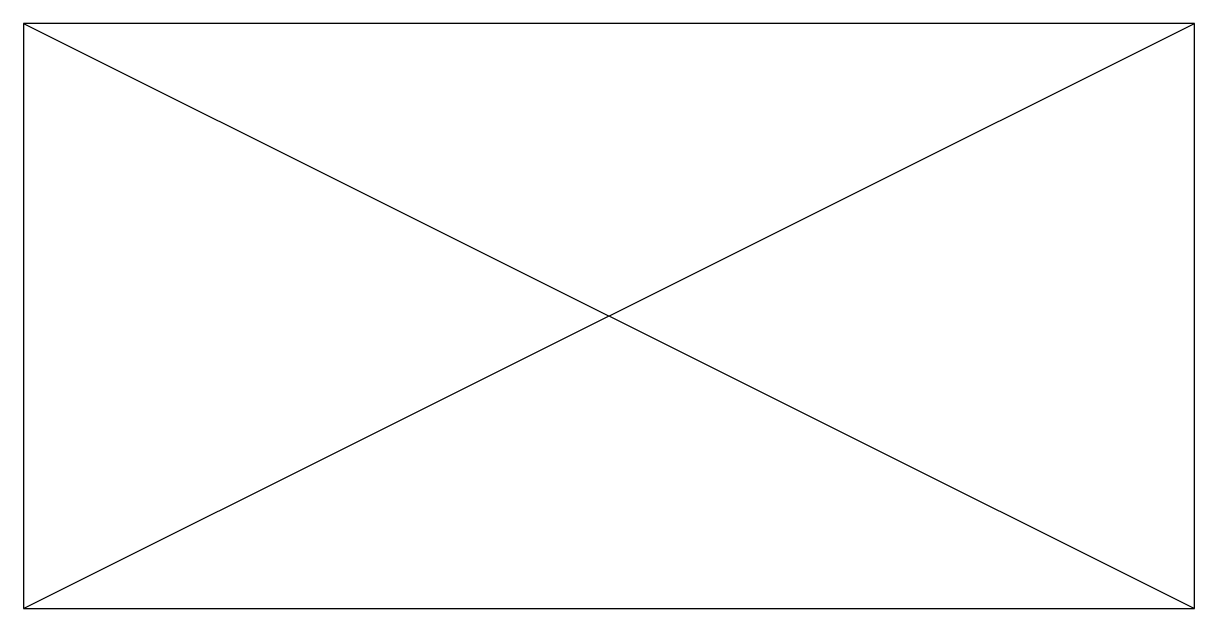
# Model space of a CAD drawing. Header units: millimetres. Extents: x 60017 to 61017, y 335630 to 336130.
import ezdxf

# ---------------------------------------------------------------- set-up
doc = ezdxf.new("R2010")
doc.units = ezdxf.units.MM
doc.header["$MEASUREMENT"] = 0

msp = doc.modelspace()

# ---------------------------------------------------------------- linework, layer by layer
msp.add_line((60016.7, 336129.8), (61016.7, 335629.8))
at = {"color": 0, "linetype": 'ByBlock'}
for p, q in [((61016.7, 336129.8), (60016.7, 336129.8)), ((60016.7, 336129.8), (60016.7, 335629.8)), ((60016.7, 335629.8), (61016.7, 336129.8)), ((61016.7, 335629.8), (61016.7, 336129.8)), ((60016.7, 335629.8), (61016.7, 335629.8))]:
    msp.add_line(p, q, dxfattribs=at)

doc.saveas('drawing.dxf')
